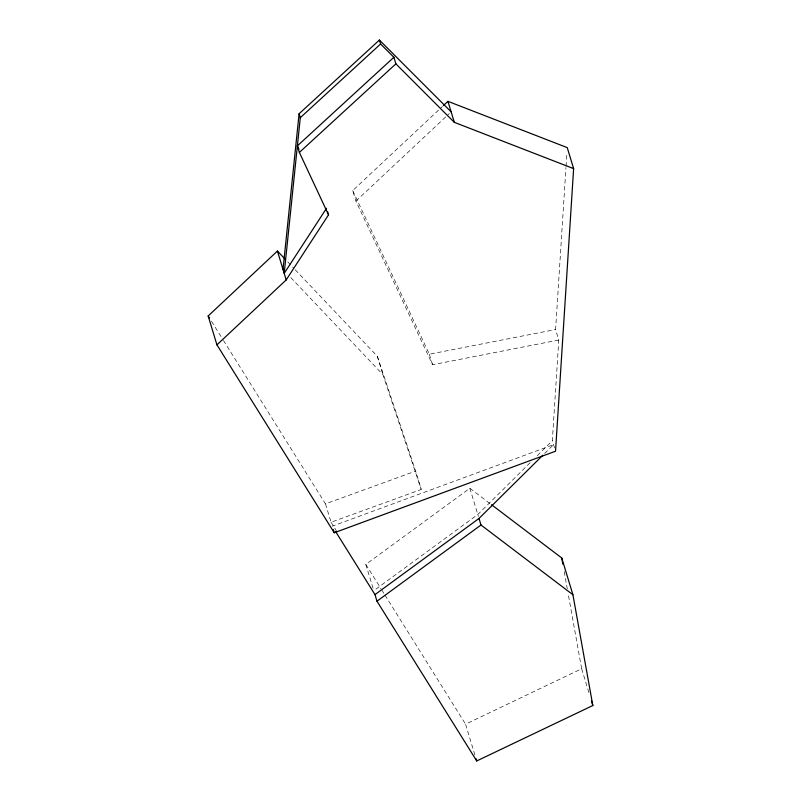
<?xml version="1.0" encoding="UTF-8"?>
<svg xmlns="http://www.w3.org/2000/svg" width="801" height="801" viewBox="0 0 801 801"><rect width="100%" height="100%" fill="white"/><g stroke="black" fill="none" stroke-linecap="round" stroke-linejoin="round"><path stroke-width="0.6" stroke-dasharray="4 3" d="M554.532 447.939L552.34 440.72L558.788 340.014L555.604 329.511L565.967 167.559M566.047 166.318L566.928 152.611M530.162 462.678L477.807 514.512L374.788 589.947M537.261 455.649L552.34 440.72M544.67 453.436L553.541 444.655L332.265 526.197M558.788 340.014L432.56 364.715L355.904 201.091L352.72 190.588L442.492 106.433M355.904 201.091L449.311 113.542M373.066 588.294L365.817 564.425L469.837 488.26L490.582 503.999M474.923 755.023L465.561 724.184L581.666 668.765L568.159 593.671M223.409 340.385L325.486 503.869L415.649 471.098L377.331 356.275L294.648 269.186M325.486 503.869L331.063 522.252L421.226 489.481L415.649 471.098M352.72 190.588L429.366 354.212L555.604 329.511M287.759 261.927L293.787 268.285M290.763 277.587L382.918 374.658L421.226 489.481M365.817 564.425L381.006 588.755M381.666 589.816L384.31 594.052M384.971 595.113L465.561 724.184M211.484 321.271L222.748 339.324M331.063 522.252L336.33 530.673M581.666 668.765L588.865 692.485M429.366 354.212L432.56 364.715M469.837 488.26L478.407 516.485M377.331 356.275L382.918 374.658M564.184 571.524L567.278 588.755"/><path stroke-width="1.2" d="M443.404 105.582L447.939 101.337L567.248 147.624L573.626 168.631L555.534 451.223L334.257 532.755L216.941 344.851L208.17 315.964L277.426 251.043L285.176 259.214M283.013 269.426L299.093 113.752L379.394 40.05L451.123 111.84M299.093 113.752L300.295 117.697L284.205 273.361L326.528 208.28M216.941 344.851L286.197 279.929L328.53 214.848L327.529 211.564M491.574 504.75L561.741 557.977L572.915 594.742L592.83 705.521L476.725 760.95L376.981 601.191L374.988 594.622L479.008 518.457L542.888 455.198M300.295 117.697L380.595 43.985L379.394 40.05M328.53 214.848L299.374 152.43L297.381 145.862L393.882 57.292L380.595 43.985M299.374 152.43L395.884 63.85L393.882 57.292M376.981 601.191L481 525.015L479.008 518.457M395.884 63.85L454.317 122.343L573.626 168.631M481 525.015L572.915 594.742M208.17 315.964L209.492 318.087M335.549 531.453L374.988 594.622M297.381 145.862L298.943 149.206M447.939 101.337L454.317 122.343M591.388 700.785L592.83 705.521M476.004 758.577L476.725 760.95M277.426 251.043L286.197 279.929M333.266 529.471L334.257 532.755M561.741 557.977L562.853 564.134"/></g></svg>
